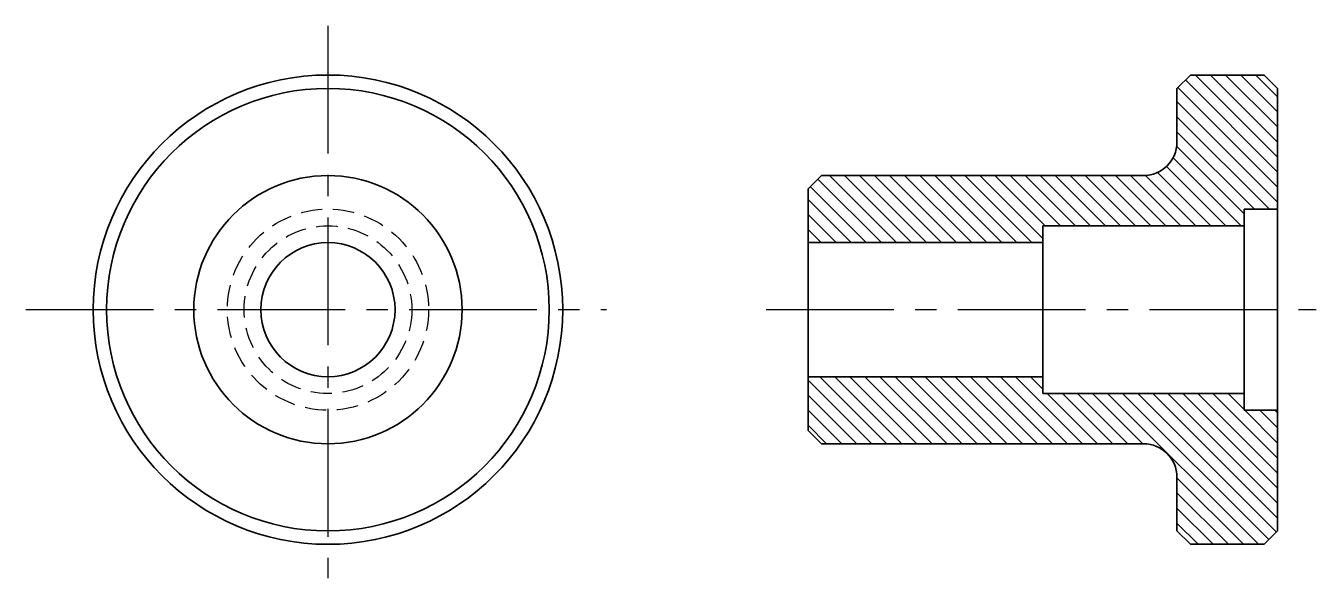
# Model space of a CAD drawing. Header units: millimetres. Extents: x 2495 to 2688, y 1680 to 1763.
import ezdxf

# ---------------------------------------------------------------- set-up
doc = ezdxf.new("R2010")
doc.units = ezdxf.units.MM
doc.linetypes.add('CENTER2', pattern=[28.575, 19.05, -3.175, 3.175, -3.175])
doc.linetypes.add('HIDDEN2', pattern=[4.7625, 3.175, -1.5875])
doc.layers.get('0').update_dxf_attribs({"color": 82, "lineweight": 35})
for name, color, linetype in [('Center', 30, 'CENTER2'), ('Hatch', 71, 'Continuous'), ('Hidden', 50, 'HIDDEN2')]:
    doc.layers.add(name, color=color, linetype=linetype)

msp = doc.modelspace()

# ---------------------------------------------------------------- hatches: boundary and pattern name
at = {"layer": 'Hatch'}
h = msp.add_hatch(dxfattribs=at)
h.set_pattern_fill('ANSI31', color=256, scale=0.5, angle=90)
h.paths.add_polyline_path([(2676.88, 1735.38), (2681.88, 1735.38), (2681.88, 1753.38), (2679.88, 1755.38), (2668.88, 1755.38), (2666.88, 1753.38), (2666.88, 1745.38, -0.414214), (2661.88, 1740.38), (2613.88, 1740.38), (2611.88, 1738.38), (2611.88, 1730.38), (2646.88, 1730.38), (2646.88, 1732.88), (2676.88, 1732.88)])
h.paths.add_polyline_path([(2681.88, 1705.38), (2676.88, 1705.38), (2676.88, 1707.88), (2646.88, 1707.88), (2646.88, 1710.38), (2611.88, 1710.38), (2611.88, 1702.38), (2613.88, 1700.38), (2661.88, 1700.38, -0.414214), (2666.88, 1695.38), (2666.88, 1687.38), (2668.88, 1685.38), (2679.88, 1685.38), (2681.88, 1687.38)])

# ---------------------------------------------------------------- linework, layer by layer
for p, q in [((2666.88, 1753.38), (2668.88, 1755.38)), ((2668.88, 1755.38), (2679.88, 1755.38)), ((2679.88, 1755.38), (2681.88, 1753.38)), ((2666.88, 1745.38), (2666.88, 1753.38)), ((2681.88, 1753.38), (2681.88, 1720.38)), ((2611.88, 1738.38), (2613.88, 1740.38)), ((2613.88, 1740.38), (2661.88, 1740.38)), ((2611.88, 1720.38), (2611.88, 1738.38)), ((2676.88, 1720.38), (2676.88, 1735.38)), ((2676.88, 1735.38), (2681.88, 1735.38)), ((2646.88, 1720.38), (2646.88, 1732.88)), ((2646.88, 1732.88), (2676.88, 1732.88)), ((2611.88, 1730.38), (2646.88, 1730.38)), ((2611.88, 1720.38), (2611.88, 1702.38)), ((2646.88, 1720.38), (2646.88, 1707.88)), ((2676.88, 1720.38), (2676.88, 1705.38)), ((2681.88, 1687.38), (2681.88, 1720.38)), ((2611.88, 1710.38), (2646.88, 1710.38)), ((2646.88, 1707.88), (2676.88, 1707.88)), ((2676.88, 1705.38), (2681.88, 1705.38)), ((2611.88, 1702.38), (2613.88, 1700.38)), ((2613.88, 1700.38), (2661.88, 1700.38)), ((2666.88, 1695.38), (2666.88, 1687.38)), ((2666.88, 1687.38), (2668.88, 1685.38)), ((2679.88, 1685.38), (2681.88, 1687.38)), ((2668.88, 1685.38), (2679.88, 1685.38))]:
    msp.add_line(p, q)
for radius in [35, 33, 20, 10]:
    msp.add_circle((2540.28, 1720.38), radius)
for centre, start, end in [((2661.88, 1745.38), 270, 0), ((2661.88, 1695.38), 0, 90)]:
    msp.add_arc(centre, 5, start, end)
at = {"layer": 'Center'}
for p, q in [((2540.28, 1762.72), (2540.28, 1680.32)), ((2495.23, 1720.38), (2581.8, 1720.38)), ((2605.61, 1720.38), (2687.64, 1720.38))]:
    msp.add_line(p, q, dxfattribs=at)
at = {"layer": 'Hidden'}
for radius in [15, 12.5]:
    msp.add_circle((2540.28, 1720.38), radius, dxfattribs=at)

doc.saveas('drawing.dxf')
